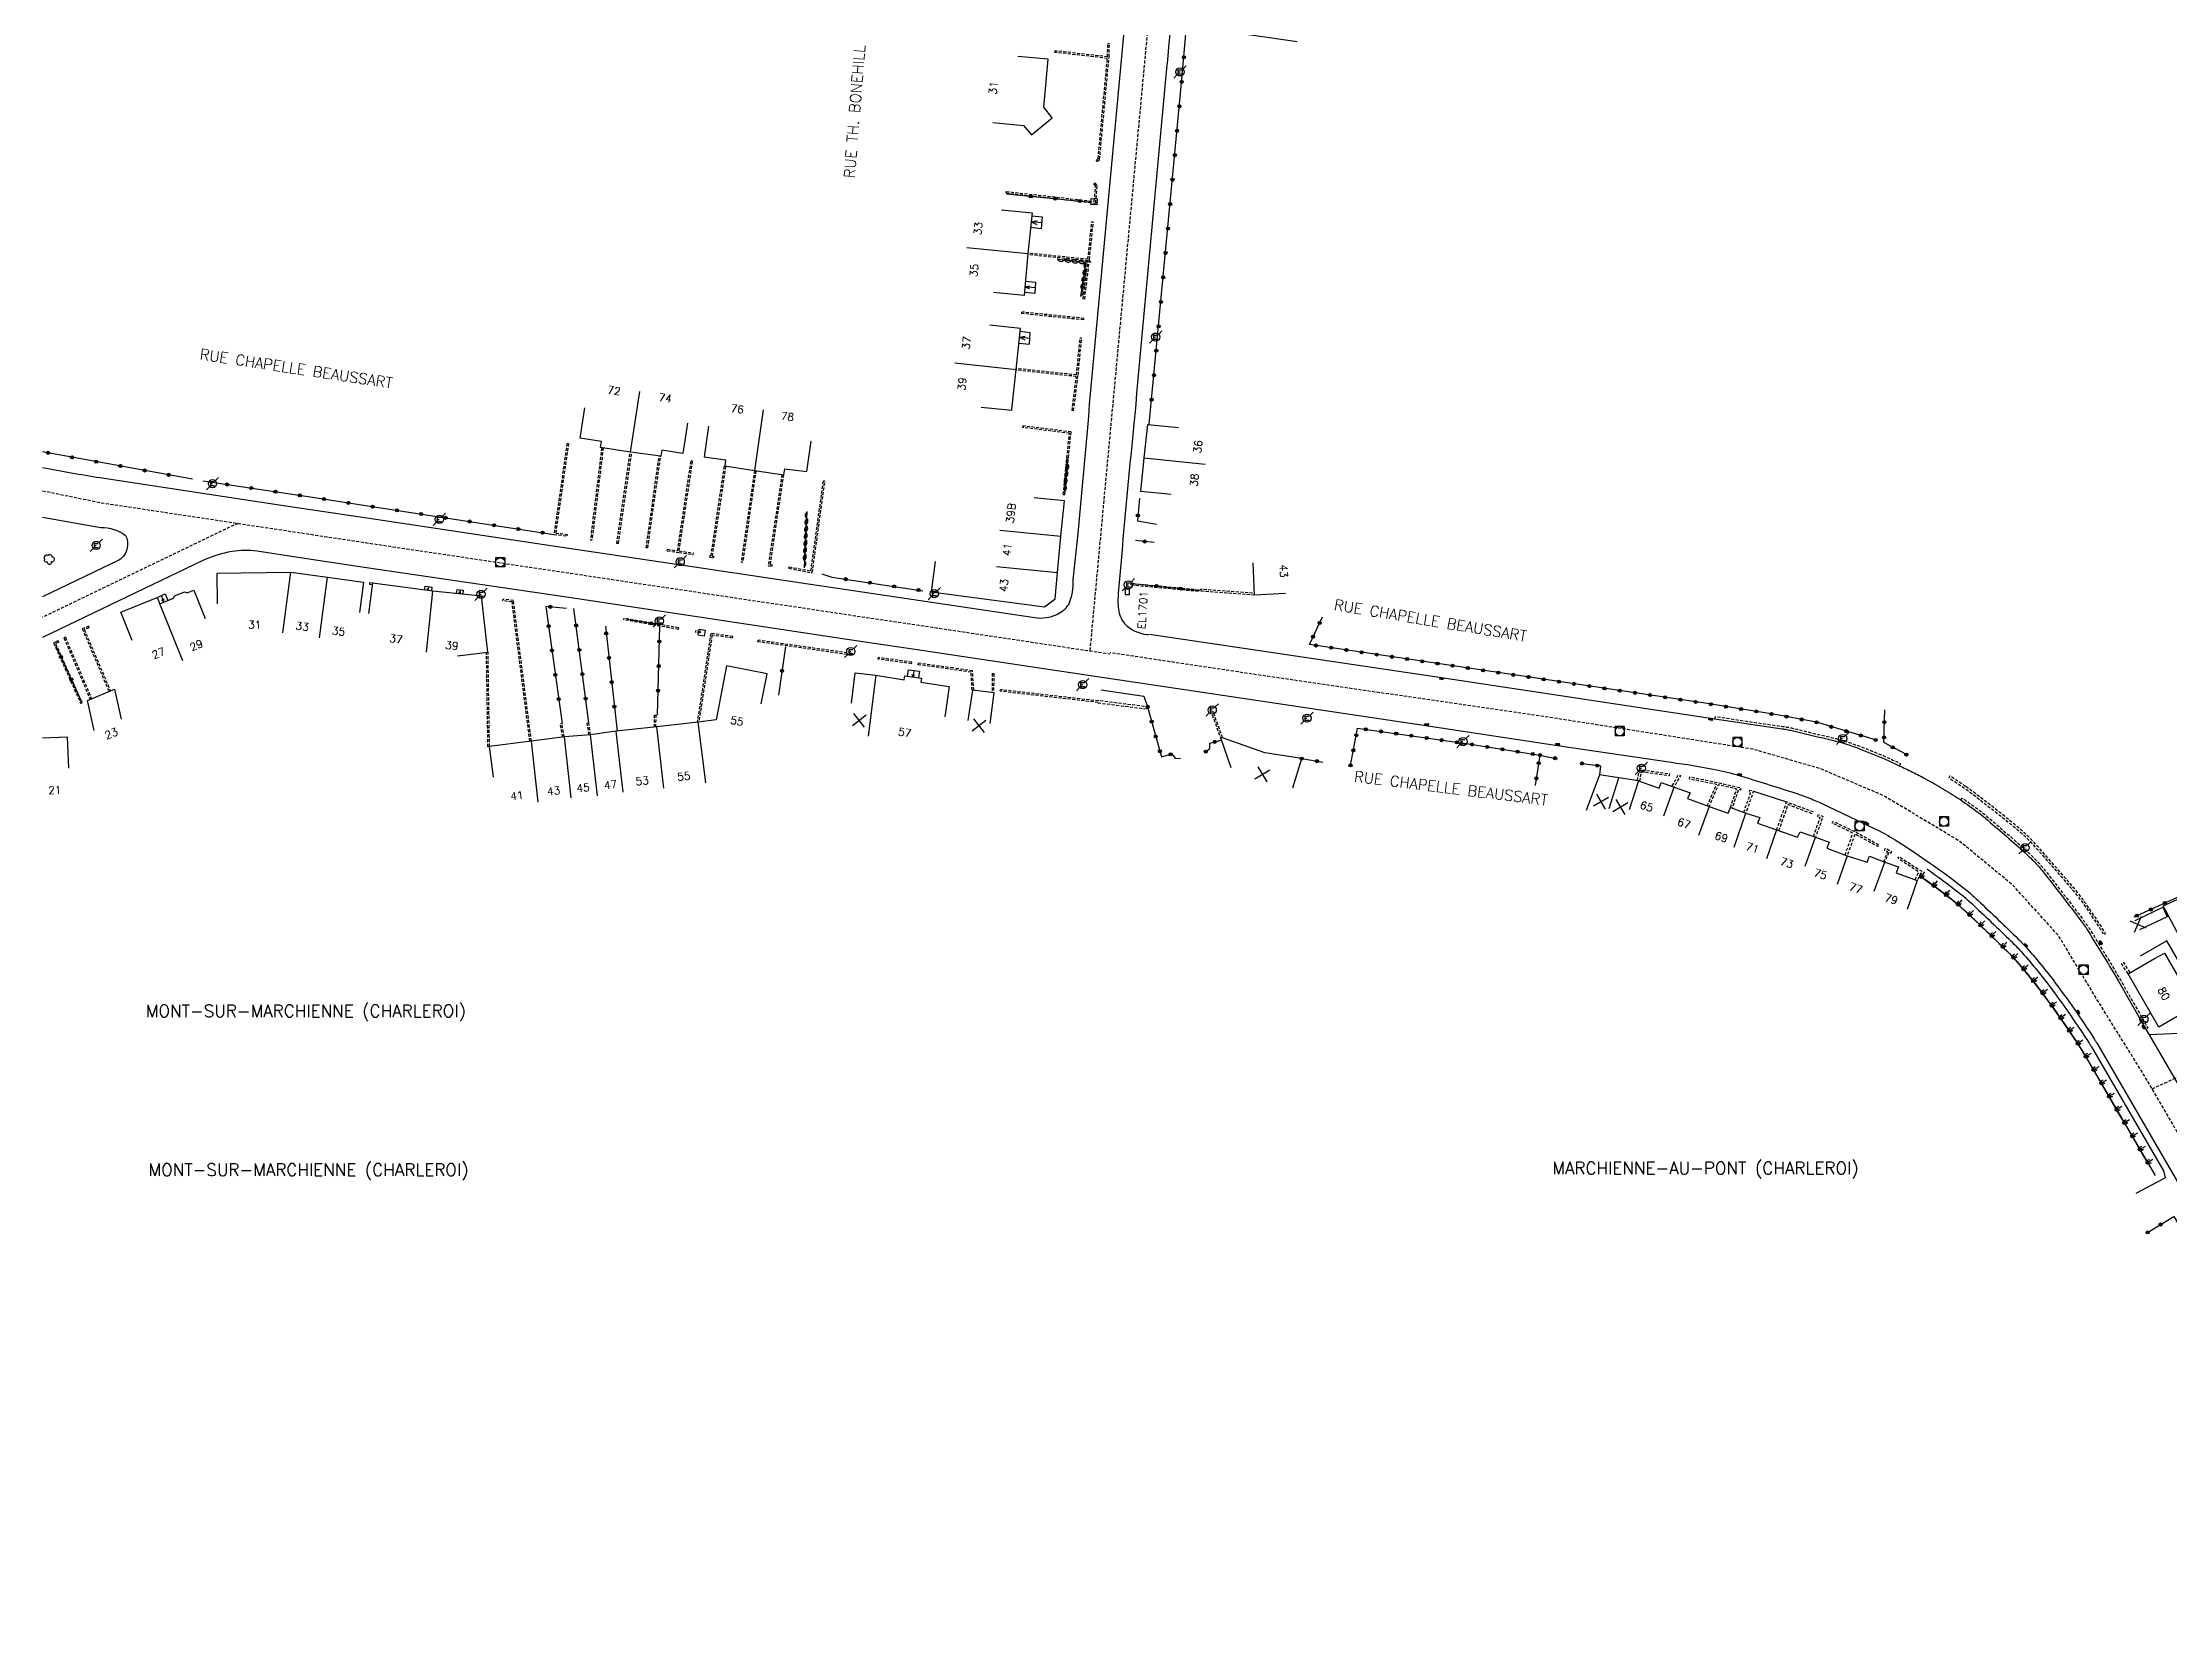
# Model space of a CAD drawing. Header units: millimetres. Extents: x 153000 to 154000, y 121000 to 121988.
# Drawn here: x 153000 to 153346.4, y 121414.2 to 121670 of the extents above; entities that cross this region are included whole.
import ezdxf
from ezdxf.enums import TextEntityAlignment as Align

# ---------------------------------------------------------------- set-up
doc = ezdxf.new("R2010")
doc.units = ezdxf.units.MM
doc.linetypes.add('DASHED', pattern=[0.75, 0.5, -0.25])
doc.layers.get('0').update_dxf_attribs({"linetype": 'CONTINUOUS'})
for name, color, linetype in [('W0001', 6, 'DASHED'), ('W0008', 7, 'CONTINUOUS'), ('W0017', 7, 'CONTINUOUS'), ('W0100', 7, 'CONTINUOUS'), ('W0112', 1, 'DASHED'), ('W0211', 2, 'CONTINUOUS'), ('W0300', 7, 'CONTINUOUS'), ('W0310', 3, 'CONTINUOUS'), ('W0322', 7, 'CONTINUOUS'), ('W0400', 7, 'CONTINUOUS'), ('W0420', 7, 'CONTINUOUS'), ('W0471', 7, 'CONTINUOUS'), ('W0980', 7, 'CONTINUOUS'), ('W0984', 7, 'CONTINUOUS'), ('W0989', 7, 'CONTINUOUS'), ('W0991', 7, 'CONTINUOUS'), ('W1102', 7, 'CONTINUOUS')]:
    doc.layers.add(name, color=color, linetype=linetype)
doc.styles.get("Standard").update_dxf_attribs({"font": 'romans.shx', "width": 0.85})

# ---------------------------------------------------------------- blocks, each defined once
blk = doc.blocks.new('T471')
for p, q in [((-0.333334, 0.333334), (-0.333334, -0.333334)), ((-0.333334, 0.333334), (0.333334, 0.333334)), ((-0.333334, 0), (0, 0)), ((0.500001, 0.500001), (1.000002, 1.000002)), ((-0.500001, -0.500001), (-1.000002, -1.000002)), ((-0.333334, -0.333334), (0.333334, -0.333334))]:
    blk.add_line(p, q)
blk.add_ellipse((0, 0), major_axis=(0.471405, 0.471405), ratio=1, start_param=5.4977871438, end_param=11.780972451)
blk = doc.blocks.new('T300')
for p, q in [((-0.8, 0.51), (-0.86, 0.34)), ((-0.86, 0.34), (-0.86, 0.17)), ((-0.86, 0.17), (-0.74, 0.06)), ((-0.69, 0.63), (-0.8, 0.51)), ((-0.8, -0.06), (-0.74, 0.06)), ((-0.74, 0.06), (-0.69, 0.11)), ((-0.57, 0.69), (-0.69, 0.63)), ((-0.46, 0.69), (-0.57, 0.69)), ((-0.29, 0.63), (-0.46, 0.69)), ((-0.29, 0.63), (-0.17, 0.74)), ((-0.23, 0.57), (-0.29, 0.63)), ((-0.17, 0.74), (-0.06, 0.8)), ((-0.06, 0.8), (0.06, 0.8)), ((0.06, 0.8), (0.23, 0.74)), ((0.23, 0.74), (0.34, 0.63)), ((0.34, 0.63), (0.4, 0.51)), ((0.46, 0.46), (0.34, 0.46)), ((0.4, 0.51), (0.4, 0.46)), ((0.57, 0.4), (0.46, 0.46)), ((0.57, 0.4), (0.69, 0.29)), ((0.69, 0.29), (0.74, 0.17)), ((0.74, 0.06), (0.69, -0.17)), ((0.74, 0.17), (0.74, 0.06)), ((-0.8, -0.17), (-0.8, -0.06)), ((-0.8, -0.23), (-0.8, -0.17)), ((-0.74, -0.34), (-0.8, -0.23)), ((-0.69, -0.4), (-0.74, -0.34)), ((-0.51, -0.46), (-0.69, -0.4)), ((-0.4, -0.46), (-0.51, -0.46)), ((-0.4, -0.46), (-0.34, -0.46)), ((-0.34, -0.46), (-0.34, -0.4)), ((-0.34, -0.51), (-0.34, -0.46)), ((-0.29, -0.63), (-0.34, -0.51)), ((-0.17, -0.74), (-0.29, -0.63)), ((-0.06, -0.8), (-0.17, -0.74)), ((0.06, -0.8), (-0.06, -0.8)), ((0.17, -0.74), (0.06, -0.8)), ((0.23, -0.69), (0.17, -0.74)), ((0.29, -0.46), (0.23, -0.46)), ((0.29, -0.63), (0.23, -0.69)), ((0.46, -0.4), (0.29, -0.46)), ((0.34, -0.51), (0.29, -0.63)), ((0.34, -0.51), (0.34, -0.46)), ((0.57, -0.34), (0.46, -0.4)), ((0.63, -0.29), (0.57, -0.34)), ((0.69, -0.17), (0.63, -0.29))]:
    blk.add_line(p, q)
blk = doc.blocks.new('T420')
for p, q in [((0.75, 0.75), (-0.75, 0.75)), ((-0.75, 0.75), (-0.75, -0.75)), ((0.75, 0.75), (0.75, -0.75)), ((0.75, -0.75), (-0.75, -0.75))]:
    blk.add_line(p, q)
blk.add_ellipse((0, 0), major_axis=(-0.53, 0.53), ratio=1, start_param=3.926991, end_param=10.210176)
blk = doc.blocks.new('t112o')
at = {"color": 0, "linetype": 'Continuous'}
for p, q in [((-0.5, 0.5), (0.5, 0.5)), ((-0.5, -0.5), (-0.5, 0.5)), ((0.5, 0.5), (0.5, -0.5)), ((0.5, -0.5), (-0.5, -0.5))]:
    blk.add_line(p, q, dxfattribs=at)
blk = doc.blocks.new('t322o')
at = {"color": 0, "linetype": 'Continuous'}
for radius in [0.25, 0.15]:
    blk.add_circle((0, 0), radius, dxfattribs=at)
blk = doc.blocks.new('t310o')
at = {"color": 0, "linetype": 'Continuous'}
for centre, start, end in [((-0.5, 0.38), 216.8699, 323.1304), ((0.5, -0.37), 36.8699, 143.1303)]:
    blk.add_arc(centre, 0.625, start, end, dxfattribs=at)
blk = doc.blocks.new('t991o')
at = {"color": 0, "linetype": 'Continuous'}
for p, q in [((-1, 1), (1, -1)), ((-1, -1), (1, 1))]:
    blk.add_line(p, q, dxfattribs=at)
blk = doc.blocks.new('T400')
for p, q in [((-0.15, 0.3), (0.15, 0.3)), ((-0.15, -0.25), (-0.15, 0.3)), ((-0.15, 0.15), (0.15, 0.15)), ((-0.15, 0), (0.15, 0)), ((0.15, 0.3), (0.15, -0.25)), ((-0.15, -0.15), (0.15, -0.15)), ((-0.15, -0.25), (-0.15, -0.3)), ((-0.15, -0.3), (0.15, -0.3)), ((0.15, -0.3), (0.15, -0.25))]:
    blk.add_line(p, q)
blk = doc.blocks.new('t211o')
at = {"color": 0, "linetype": 'Continuous'}
for p, q in [((-0.29, 0.5), (-0.29, 0)), ((0, 1), (0, 0)), ((0.29, 0.5), (0.29, 0))]:
    blk.add_line(p, q, dxfattribs=at)

msp = doc.modelspace()

# ---------------------------------------------------------------- linework, layer by layer
at = {"layer": 'W0001', "flags": 128}
for points in [[(153455.55, 121891.36), (153431.21, 121891.77), (153401.39, 121887.39), (153382.96, 121884.28), (153305.63, 121877.22), (153292.71, 121876.05), (153286.73, 121875.36), (153282.74, 121874.52), (153277.9, 121872.97), (153273.24, 121871.1), (153261.39, 121865.85), (153241.1, 121856.85), (153229.96, 121851.87), (153216.3, 121845.84), (153213.9, 121844.92), (153206.93, 121842.64), (153198.84, 121842.57), (153190.54, 121843.31), (153188.18, 121818.27), (153187.71, 121805.44), (153187.45, 121793.81), (153186.02, 121740.24), (153185.33, 121730.75), (153182.42, 121698.72), (153171.53, 121581.44), (153170.56, 121570.96), (153170.56, 121570.96)], [(153000, 121597.03), (153009.43, 121595.1), (153031.82, 121591.72), (153053.53, 121588.44), (153152.01, 121573.74), (153170.56, 121570.96), (153173.82, 121570.47)], [(153031.82, 121591.72), (153012.42, 121582.4), (153000, 121576.43)], [(153812.9, 121164.01), (153763.7, 121174.53), (153700.06, 121187.91), (153670.99, 121194.55), (153652.34, 121199.36), (153628.05, 121207.27), (153607.13, 121215.36), (153587.25, 121225.28), (153567.5, 121236.37), (153548.93, 121249.08), (153495.98, 121286.98), (153456.96, 121314.41), (153450.35, 121319.76), (153445.21, 121325.64), (153440.72, 121332.85), (153392.46, 121415.94), (153342.32, 121501.73), (153334.81, 121513.8), (153328.32, 121524.57), (153320.88, 121532.78), (153312.24, 121539.92), (153299.86, 121547.35), (153289.5, 121551.76), (153278.56, 121554.93), (153245.38, 121560.12), (153199.29, 121566.83), (153173.86, 121570.64)], [(153343.56, 121499.61), (153370.12, 121512.03), (153407.94, 121520.25), (153415.69, 121521.77), (153418.47, 121521.54), (153424.92, 121520.81), (153509.39, 121508.7), (153548.34, 121503.05), (153701.63, 121481.56), (153722.9, 121478.71), (153730.2, 121476.81), (153740.67, 121475.22), (153747.34, 121473.95), (153769.25, 121471.1), (153825.38, 121463.46), (153837.44, 121464.41), (153949.5, 121448.24), (153990.95, 121441.82), (154000, 121440.72)]]:
    msp.add_lwpolyline(points, dxfattribs=at)
at = {"layer": 'W0008', "flags": 128}
for points in [[(153187.23, 121709.8, 0.0014), (153183.06, 121665.82, 0.0016), (153177.87, 121609.37, -0.0002), (153177.79, 121608.51, 0.0046), (153175.2, 121580.35, 0.0568), (153175.22, 121577.72, 0.1349), (153176.21, 121575.38, 0.1763), (153179.86, 121573.62), (153180.11, 121573.59)], [(153000, 121600.8, 0.00741), (153009.35, 121599.17), (153038.53, 121594.71), (153054.29, 121592.4), (153082.79, 121588.1), (153108.72, 121584.25), (153124.68, 121581.85), (153126.91, 121581.54), (153161.59, 121576.37, 0.1467), (153165.18, 121576.89, 0.1448), (153167.14, 121578.52, 0.1063), (153167.87, 121582.53), (153168.64, 121590.05), (153170.38, 121609.13), (153170.51, 121611.06), (153173.88, 121647.29), (153177.61, 121687.63)], [(153000, 121592.73), (153009.52, 121591.02, -0.1752), (153013.5, 121589.75, -0.1865), (153013.79, 121587.78, -0.2366), (153012.41, 121585.7), (153000, 121579.76, 0.0337)], [(153172.86, 121566.55), (153142.42, 121571.11), (153132.14, 121572.65), (153085.71, 121579.62), (153052.76, 121584.48), (153041.97, 121586.11), (153034.96, 121587.2, 0.0785), (153030.86, 121587.12, 0.072), (153026.02, 121585.62), (153012.42, 121579.09), (153000, 121573.1)], [(153180.28, 121573.67), (153227.81, 121566.6), (153272.37, 121559.86), (153283.31, 121558.25, 0.013799), (153283.6, 121558.21, -0.016927), (153283.84, 121558.18, -0.018355), (153284.74, 121558.01, -0.002347), (153291.66, 121556.34, -0.030474), (153295.92, 121555.01, -0.019317), (153302.39, 121552.25, -0.007776), (153304.56, 121551.21, -0.007776), (153306.68, 121550.1, -0.010799), (153309.58, 121548.44, -0.010799), (153312.4, 121546.66, -0.007118), (153315.23, 121544.63, -0.016363), (153316.42, 121543.68, -0.006206), (153322.57, 121538.33, -0.018756), (153324.51, 121536.46, -0.025213), (153325.75, 121535.04, -0.004624), (153332.02, 121526.92, -0.022469), (153333.23, 121525.16, -0.005857), (153337.48, 121518.17), (153338.08, 121517.15), (153342.54, 121509.32), (153374.01, 121455.35)], [(153172.87, 121566.6), (153225.28, 121558.77), (153246.73, 121555.56), (153265.21, 121552.81, -0.0145), (153272.37, 121551.63, -0.025914), (153276.32, 121550.65, -0.003268), (153285.24, 121547.86, -0.014456), (153287.23, 121547.16, -0.016832), (153289.44, 121546.23, -0.004007), (153298.53, 121541.92, -0.027249), (153301.72, 121540.16, -0.014329), (153307.48, 121536.33, -0.012987), (153312.57, 121532.57, -0.023515), (153315.22, 121530.29, -0.004262), (153321.75, 121524.02, -0.018143), (153323.22, 121522.47, -0.021899), (153328.14, 121516.4, -0.016102), (153334.19, 121507.66, -0.004206), (153334.45, 121507.25, -0.007064), (153334.59, 121507.01), (153346.36, 121486.82), (153365.58, 121453.79)], [(153370.85, 121515.39), (153371.31, 121517.5), (153370.58, 121520.41), (153348.48, 121523.63), (153345.36, 121529.42), (153372.55, 121541.7), (153386.98, 121548.2), (153383.94, 121526.33), (153383.4, 121522.33), (153378.45, 121521.37), (153377.25, 121519.83), (153377.39, 121518.69), (153380.64, 121517.44), (153368.29, 121514.85), (153358.02, 121512.67, 0.009454), (153357.17, 121512.47, 0.009454), (153356.34, 121512.24, 0.010963), (153355.38, 121511.93, 0.010963), (153354.44, 121511.57), (153350.21, 121508.97), (153349.19, 121508.68), (153344.26, 121508.48), (153343.06, 121508.43)]]:
    msp.add_lwpolyline(points, format="xyb", dxfattribs=at)
at = {"layer": 'W0017', "flags": 128}
for points in [[(153172.38, 121564.59), (153179.35, 121563.59), (153179.97, 121561.83)], [(153278.63, 121548.08), (153284.04, 121546.36)], [(153371, 121516.57), (153370.01, 121516.32), (153359.96, 121514.25), (153359.81, 121514.82), (153352.12, 121513.09), (153345.95, 121523.72), (153341.63, 121521.21)]]:
    msp.add_lwpolyline(points, dxfattribs=at)
msp.add_lwpolyline([(153306.86, 121535.45, -0.012987), (153311.91, 121531.72, -0.023515), (153314.49, 121529.51, -0.004262), (153321.01, 121523.25, -0.018143), (153322.42, 121521.77, -0.021899), (153327.28, 121515.76, -0.016102), (153333.29, 121507.08, -0.004206), (153333.54, 121506.69, -0.007064), (153333.67, 121506.47), (153345.43, 121486.28), (153345.68, 121485.11), (153345.32, 121484.92), (153340.92, 121482.55)], format="xyb", dxfattribs=at)
at = {"layer": 'W0100'}
for p, q in [((153161.01, 121640.84), (153161.98, 121641.07)), ((153162.72, 121640.66), (153161.01, 121640.84)), ((153161.01, 121640.84), (153161.91, 121640.41)), ((153159.98, 121630.24), (153160.74, 121630.4)), ((153161.65, 121630.09), (153159.98, 121630.24)), ((153159.98, 121630.24), (153160.7, 121629.95)), ((153159.1, 121622.02), (153160.02, 121622.23)), ((153160.79, 121621.84), (153159.1, 121622.02)), ((153159.1, 121622.02), (153159.96, 121621.62)), ((153019.32, 121579.94), (153019.75, 121578.88)), ((153019.75, 121578.88), (153019.37, 121579.26)), ((153019.75, 121578.88), (153019.75, 121579.41)), ((153062.77, 121580.79), (153062.71, 121581.09)), ((153062.85, 121581.41), (153062.77, 121580.79)), ((153062.77, 121580.79), (153062.9, 121581.06)), ((153067.95, 121580.23), (153067.85, 121580.55)), ((153068.01, 121580.89), (153067.95, 121580.23)), ((153067.95, 121580.23), (153068.1, 121580.52)), ((153141.92, 121567.74), (153141.77, 121566.69)), ((153141.77, 121566.69), (153141.62, 121567.1)), ((153141.77, 121566.69), (153142.02, 121567.04))]:
    msp.add_line(p, q, dxfattribs=at)
at = {"layer": 'W0100', "flags": 128}
for points in [[(153154.79, 121656.99), (153159.77, 121656.52), (153161.04, 121654.98), (153164.43, 121657.76), (153163.07, 121659.51), (153163.8, 121667.31), (153158.83, 121667.78), (153158.83, 121667.78)], [(153156.19, 121642.77), (153161.16, 121642.29), (153160.48, 121635.65), (153159.85, 121628.82), (153154.87, 121629.3), (153154.87, 121629.3)], [(153161.11, 121641.79), (153162.8, 121641.62), (153162.64, 121639.71), (153160.92, 121639.88), (153160.92, 121639.88)], [(153160.07, 121631.17), (153161.73, 121631.02), (153161.58, 121629.16), (153159.9, 121629.32), (153159.9, 121629.32)], [(153152.87, 121610.66), (153157.84, 121610.13), (153157.86, 121610.26), (153158.55, 121616.79), (153159.26, 121623.47), (153154.28, 121624), (153154.28, 121624)], [(153159, 121621.09), (153160.73, 121620.91), (153160.85, 121622.77), (153159.2, 121622.95), (153159.2, 121622.95)], [(153105.01, 121608.04), (153104.3, 121603.09), (153100.83, 121603.63), (153100.68, 121602.64), (153095.76, 121603.33), (153090.86, 121604.07), (153091.01, 121605.06), (153087.58, 121605.61), (153088.29, 121610.55), (153088.29, 121610.55)], [(153108.46, 121607.52), (153107.74, 121602.57), (153111.23, 121602.06), (153111.09, 121601.07), (153115.94, 121600.33), (153120.75, 121599.61), (153120.89, 121600.6), (153124.47, 121600.15), (153125.18, 121605.1), (153125.18, 121605.1)], [(153183.82, 121596.39), (153178.84, 121596.92), (153179.41, 121602.4), (153180.01, 121607.84), (153184.98, 121607.31), (153184.98, 121607.31)], [(153145.36, 121585.51), (153144.7, 121580.56), (153163.17, 121578.11), (153164.91, 121579.41), (153165.31, 121583.71), (153165.86, 121589.62), (153166.46, 121595.38), (153161.48, 121595.87), (153161.48, 121595.87)], [(153202.4, 121580.28), (153197.4, 121580.04), (153197.16, 121585.28)], [(153028.5, 121578.62), (153028.44, 121583.62), (153032.36, 121583.67), (153040.45, 121583.77), (153046.43, 121582.96), (153052.28, 121582.16), (153051.6, 121577.21), (153051.6, 121577.21)], [(153067.57, 121570.15), (153072.54, 121570.72), (153071.5, 121579.86), (153063.58, 121580.68), (153053.75, 121581.96), (153053.07, 121577.01), (153053.07, 121577.01)], [(153014.6, 121572.62), (153012.73, 121577.25), (153018.68, 121579.66), (153019.1, 121578.62), (153021.32, 121579.52), (153021.49, 121579.9), (153023.18, 121580.58), (153023.58, 121580.42), (153024.64, 121580.86), (153026.51, 121576.23), (153026.51, 121576.23)], [(153018.68, 121579.66), (153019.95, 121580.22), (153020.39, 121579.14), (153020.39, 121579.14)], [(153062.21, 121580.86), (153062.29, 121581.47), (153063.4, 121581.35), (153063.32, 121580.72), (153063.32, 121580.72)], [(153067.44, 121580.28), (153067.51, 121580.94), (153068.52, 121580.83), (153068.45, 121580.18), (153068.45, 121580.18)], [(153176.33, 121580.98), (153176.33, 121580.14), (153177.01, 121580.14), (153177.01, 121580.98), (153176.33, 121580.98), (153176.33, 121580.98)], [(153117.06, 121562.32), (153118, 121567.23), (153111.38, 121568.5), (153109.71, 121559.71), (153106.8, 121559.36), (153100.04, 121558.55), (153093.44, 121557.87), (153089.26, 121557.29), (153084.98, 121556.93), (153079.61, 121556.24), (153072.73, 121555.35), (153073.38, 121550.39), (153073.38, 121550.39)], [(153140.89, 121566.81), (153141.03, 121567.86), (153142.8, 121567.62), (153142.66, 121566.57), (153142.66, 121566.57)], [(153008.42, 121557.98), (153007.31, 121562.85), (153011.7, 121564.73), (153012.82, 121559.85), (153012.82, 121559.85)], [(153131.75, 121562.43), (153132.37, 121567.39), (153135.72, 121566.97), (153140.34, 121566.24), (153140.43, 121566.87), (153143.14, 121566.51), (153143.05, 121565.83), (153147.67, 121565.17), (153146.92, 121560.23), (153146.92, 121560.23)], [(153154.33, 121559.14), (153154.96, 121564.1), (153151.44, 121564.56), (153150.7, 121559.61), (153150.7, 121559.61)], [(153004.3, 121551.87), (153004.08, 121556.87), (153000, 121556.71)], [(153203.61, 121548.63), (153205.07, 121553.41), (153199.05, 121554.32), (153192.19, 121556.79), (153191.89, 121556.69), (153193.54, 121551.97)], [(153259.91, 121549.78), (153256.72, 121550.29), (153253.57, 121550.75), (153251.4, 121544.95)], [(153259.9, 121549.78), (153263.28, 121548.59), (153263.61, 121549.52), (153265.71, 121548.77), (153268.32, 121547.83), (153267.9, 121546.88), (153271.4, 121545.59), (153274.52, 121544.5), (153274.89, 121545.43), (153277.39, 121544.54), (153279.66, 121543.83), (153279.28, 121542.89), (153282.41, 121541.78), (153285.79, 121540.61), (153286.24, 121541.47), (153288.72, 121540.6), (153290.95, 121539.8), (153290.56, 121538.82), (153293.9, 121537.59), (153297.17, 121536.52), (153297.54, 121537.49), (153300.01, 121536.51), (153302.24, 121535.78), (153301.87, 121534.8), (153305.3, 121533.55), (153303.67, 121528.82)], [(153340.78, 121527.06), (153345.3, 121529.18), (153346.02, 121527.65), (153341.5, 121525.52)]]:
    msp.add_lwpolyline(points, dxfattribs=at)
msp.add_lwpolyline([(153350.56, 121513.09), (153348.97, 121512.18), (153344.64, 121509.68), (153339.64, 121518.34), (153343.97, 121520.84), (153345.57, 121521.72)], close=True, dxfattribs=at)
at = {"layer": 'W0112'}
for p, q in [((153173.42, 121667.45), (153164.88, 121668.43)), ((153173.44, 121667.7), (153164.91, 121668.68)), ((153173.44, 121667.7), (153173.49, 121669.85)), ((153173.69, 121667.67), (153173.74, 121669.84)), ((153171.91, 121651.13), (153173.42, 121667.45)), ((153172.15, 121651), (153173.69, 121667.67)), ((153171.57, 121650.83), (153171.91, 121651.13)), ((153171.74, 121650.64), (153172.15, 121651)), ((153156.91, 121645.53), (153171.52, 121643.88)), ((153156.94, 121645.77), (153171.29, 121644.16)), ((153171.5, 121646.67), (153171.22, 121647.01)), ((153171.29, 121644.16), (153171.5, 121646.67)), ((153171.76, 121646.75), (153171.41, 121647.17)), ((153171.52, 121643.88), (153171.76, 121646.75)), ((153170.26, 121634.73), (153170.87, 121640.81)), ((153170.51, 121634.7), (153171.12, 121640.78)), ((153170.23, 121634.48), (153160.47, 121635.48)), ((153170.26, 121634.73), (153160.49, 121635.72)), ((153169.48, 121628.26), (153170.23, 121634.48)), ((153169.73, 121628.23), (153170.51, 121634.7)), ((153169.57, 121624.85), (153159.49, 121625.88)), ((153169.6, 121625.1), (153159.51, 121626.13)), ((153168.39, 121615.89), (153168.99, 121621.95)), ((153168.64, 121615.86), (153169.23, 121621.93)), ((153168.36, 121615.64), (153158.54, 121616.68)), ((153168.39, 121615.89), (153158.56, 121616.93)), ((153167.67, 121610.08), (153168.36, 121615.64)), ((153167.92, 121610.05), (153168.64, 121615.86)), ((153167.23, 121606.38), (153159.61, 121607.35)), ((153167.51, 121606.6), (153159.64, 121607.6)), ((153166.23, 121596.41), (153167.23, 121606.38)), ((153166.48, 121596.39), (153167.51, 121606.6)), ((153085.42, 121604.76), (153083.28, 121589.92)), ((153085.67, 121604.73), (153083.57, 121590.14)), ((153091.06, 121604.04), (153089.23, 121589.02)), ((153091.31, 121604), (153089.48, 121588.99)), ((153093.53, 121588.45), (153095.71, 121603.34)), ((153093.78, 121588.41), (153095.96, 121603.3)), ((153098.32, 121587.75), (153100.41, 121602.68)), ((153098.56, 121587.72), (153100.66, 121602.65)), ((153103.42, 121587.26), (153105.62, 121601.89)), ((153103.67, 121587.23), (153105.87, 121601.85)), ((153108.86, 121586.43), (153111.06, 121601.07)), ((153109.11, 121586.39), (153111.31, 121601.03)), ((153115.95, 121600.33), (153113.78, 121585.46)), ((153116.19, 121600.29), (153114.02, 121585.42)), ((153120.42, 121599.66), (153118.18, 121584.81)), ((153120.66, 121599.63), (153118.47, 121585.02)), ((153125.14, 121583.96), (153127.17, 121598.64)), ((153125.36, 121583.69), (153127.42, 121598.61)), ((153083.28, 121589.92), (153085.41, 121589.66)), ((153083.57, 121590.14), (153085.44, 121589.91)), ((153101.72, 121587.25), (153103.63, 121586.98)), ((153101.76, 121587.5), (153103.42, 121587.26)), ((153103.63, 121586.98), (153105.96, 121586.64)), ((153103.67, 121587.23), (153105.99, 121586.88)), ((153108.68, 121586.21), (153109.3, 121586.1)), ((153108.73, 121586.46), (153108.86, 121586.43)), ((153109.11, 121586.39), (153109.34, 121586.35)), ((153118.47, 121585.02), (153118.81, 121584.96)), ((153053.71, 121581.71), (153053.24, 121581.78)), ((153053.75, 121581.96), (153053.27, 121582.03)), ((153118.18, 121584.81), (153118.78, 121584.72)), ((153121.54, 121584.4), (153125.18, 121583.7)), ((153121.59, 121584.64), (153125.14, 121583.96)), ((153125.18, 121583.7), (153125.36, 121583.69)), ((153177.31, 121581.7), (153188.53, 121580.64)), ((153177.33, 121581.95), (153188.56, 121580.89)), ((153076.46, 121578.92), (153074.98, 121579.11)), ((153076.68, 121579.14), (153075.01, 121579.36)), ((153079.36, 121556.21), (153076.46, 121578.92)), ((153079.61, 121556.24), (153076.68, 121579.14)), ((153007.51, 121574.95), (153006.47, 121574.56)), ((153007.6, 121574.72), (153006.8, 121574.42)), ((153103.56, 121574.45), (153094.69, 121576)), ((153103.6, 121574.7), (153094.74, 121576.25)), ((153001.98, 121572.31), (153001.8, 121572.22)), ((153001.8, 121572.22), (153006.21, 121562.39)), ((153002.38, 121572.51), (153001.98, 121572.31)), ((153002.5, 121572.29), (153002.13, 121572.11)), ((153002.13, 121572.11), (153006.44, 121562.49)), ((153002.56, 121572.6), (153002.38, 121572.51)), ((153002.67, 121572.38), (153002.5, 121572.29)), ((153003.49, 121573.07), (153007.76, 121563.04)), ((153003.72, 121573.17), (153007.99, 121563.14)), ((153006.47, 121574.56), (153010.82, 121564.35)), ((153006.8, 121574.42), (153011.05, 121564.45)), ((153107.14, 121573.88), (153106.37, 121573.97)), ((153107.17, 121574.13), (153106.4, 121574.22)), ((153108.83, 121573.79), (153106.63, 121559.34)), ((153109.04, 121573.51), (153106.89, 121559.37)), ((153112.42, 121573.29), (153108.83, 121573.79)), ((153112.39, 121573.04), (153109.04, 121573.51)), ((153131.76, 121570.26), (153116.5, 121572.44)), ((153131.79, 121570.51), (153116.54, 121572.69)), ((153072.54, 121555.33), (153072.3, 121570.69)), ((153072.79, 121555.36), (153072.55, 121570.72)), ((153141.52, 121568.86), (153136.09, 121569.61)), ((153141.56, 121569.11), (153136.13, 121569.86)), ((153148.26, 121567.91), (153142.61, 121568.7)), ((153148.29, 121568.16), (153142.64, 121568.94)), ((153151.22, 121567.47), (153148.26, 121567.91)), ((153151.46, 121567.69), (153148.29, 121568.16)), ((153151.4, 121564.56), (153151.22, 121567.47)), ((153151.65, 121564.53), (153151.46, 121567.69)), ((153154.67, 121567.25), (153154.64, 121564.14)), ((153154.92, 121567.24), (153154.88, 121564.11)), ((153171.9, 121562.55), (153155.96, 121564.37)), ((153171.97, 121562.79), (153155.99, 121564.62)), ((153084.71, 121556.9), (153084.34, 121559.09)), ((153084.96, 121556.93), (153084.58, 121559.13)), ((153089.01, 121557.27), (153088.71, 121559.18)), ((153089.26, 121557.29), (153088.96, 121559.21)), ((153099.64, 121558.51), (153099.68, 121560.48)), ((153099.89, 121558.53), (153099.93, 121560.47)), ((153072.79, 121555.36), (153072.54, 121555.33)), ((153089.26, 121557.27), (153089.26, 121557.27))]:
    msp.add_line(p, q, dxfattribs=at)
for points in [[(153164.88, 121668.43), (153164.91, 121668.68)], [(153173.74, 121669.84), (153173.49, 121669.85)], [(153171.74, 121650.64), (153171.57, 121650.83)], [(153156.91, 121645.53), (153156.94, 121645.77)], [(153171.22, 121647.01), (153171.41, 121647.17)], [(153171.12, 121640.78), (153170.87, 121640.81)], [(153169.73, 121628.23), (153169.48, 121628.26)], [(153159.49, 121625.88), (153159.51, 121626.13)], [(153169.57, 121624.85), (153169.6, 121625.1)], [(153168.99, 121621.95), (153169.23, 121621.93)], [(153167.92, 121610.05), (153167.67, 121610.08)], [(153159.64, 121607.6), (153159.61, 121607.35)], [(153085.42, 121604.76), (153085.67, 121604.73)], [(153105.87, 121601.85), (153105.62, 121601.89)], [(153111.06, 121601.07), (153111.09, 121601.07)], [(153127.42, 121598.61), (153127.17, 121598.64)], [(153166.23, 121596.41), (153166.48, 121596.39)], [(153085.44, 121589.91), (153085.41, 121589.66)], [(153089.23, 121589.02), (153089.48, 121588.99)], [(153093.78, 121588.41), (153093.53, 121588.45)], [(153098.56, 121587.72), (153098.32, 121587.75)], [(153101.72, 121587.25), (153101.76, 121587.5)], [(153105.96, 121586.64), (153105.99, 121586.88)], [(153108.68, 121586.21), (153108.73, 121586.46)], [(153109.3, 121586.1), (153109.34, 121586.35)], [(153113.78, 121585.46), (153114.02, 121585.42)], [(153053.27, 121582.03), (153053.24, 121581.78)], [(153118.81, 121584.96), (153118.78, 121584.72)], [(153121.54, 121584.4), (153121.59, 121584.64)], [(153177.31, 121581.7), (153177.33, 121581.95)], [(153074.98, 121579.11), (153075.01, 121579.36)], [(153007.6, 121574.72), (153007.51, 121574.95)], [(153094.69, 121576), (153094.74, 121576.25)], [(153103.56, 121574.45), (153103.6, 121574.7)], [(153002.67, 121572.38), (153002.56, 121572.6)], [(153003.72, 121573.17), (153003.49, 121573.07)], [(153106.37, 121573.97), (153106.4, 121574.22)], [(153107.14, 121573.88), (153107.17, 121574.13)], [(153112.39, 121573.04), (153112.42, 121573.29)], [(153116.5, 121572.44), (153116.54, 121572.69)], [(153072.55, 121570.72), (153072.54, 121570.72)], [(153131.76, 121570.26), (153131.79, 121570.51)], [(153136.09, 121569.61), (153136.13, 121569.86)], [(153141.52, 121568.86), (153141.56, 121569.11)], [(153142.61, 121568.7), (153142.64, 121568.94)], [(153151.44, 121564.56), (153151.4, 121564.56)], [(153154.67, 121567.25), (153154.92, 121567.24)], [(153155.96, 121564.37), (153155.99, 121564.62)], [(153006.44, 121562.49), (153006.21, 121562.39)], [(153084.58, 121559.13), (153084.34, 121559.09)], [(153088.71, 121559.18), (153088.96, 121559.21)], [(153099.68, 121560.48), (153099.93, 121560.47)]]:
    msp.add_lwpolyline(points, dxfattribs=at)
at = {"layer": 'W0112', "flags": 128}
for points in [[(153197.4, 121580.04), (153188.55, 121580.66), (153188.57, 121581.01), (153197.38, 121580.4)], [(153171.87, 121562.49), (153179.93, 121561.48), (153179.97, 121561.83), (153171.95, 121562.84)], [(153192.19, 121556.79), (153190.76, 121560.68), (153190.47, 121560.57), (153191.89, 121556.69)], [(153259.73, 121549.81), (153260.08, 121551.62), (153264.96, 121550.95), (153264.91, 121550.6), (153260.36, 121551.22), (153260.08, 121549.75)], [(153265.4, 121548.95), (153266.2, 121550.39), (153266.34, 121550.72), (153266.75, 121550.65), (153265.71, 121548.77)], [(153271.1, 121545.7), (153272.63, 121549.19), (153268.2, 121550.08), (153268.27, 121550.43), (153273.05, 121549.47), (153275.89, 121548.8), (153276.59, 121548.62), (153276.5, 121548.27), (153276.18, 121548.36), (153275.17, 121545.33)], [(153274.89, 121545.43), (153275.9, 121548.43), (153275.8, 121548.46), (153272.91, 121549.13), (153271.4, 121545.59)], [(153277.06, 121544.66), (153278.18, 121547.85), (153277.94, 121547.94), (153278.05, 121548.27), (153278.63, 121548.08), (153277.39, 121544.54)], [(153282.41, 121541.78), (153284.04, 121546.36), (153288.29, 121544.76), (153288.16, 121544.43), (153284.25, 121545.9), (153282.74, 121541.66)], [(153288.39, 121540.72), (153289.52, 121543.78), (153289.08, 121543.97), (153289.22, 121544.3), (153289.96, 121543.97), (153288.72, 121540.6)], [(153293.56, 121537.71), (153294.83, 121541.27), (153291.45, 121542.91), (153291.6, 121543.23), (153295.28, 121541.45), (153299.08, 121539.37), (153298.91, 121539.06), (153295.16, 121541.12), (153293.9, 121537.59)], [(153299.82, 121536.58), (153300.49, 121538.22), (153299.96, 121538.51), (153300.13, 121538.82), (153301.1, 121538.29), (153300.93, 121537.98), (153300.67, 121538.12), (153300.01, 121536.51)], [(153304.98, 121533.71), (153305.58, 121534.93), (153302.15, 121537.16), (153302.34, 121537.45), (153306.04, 121535.05), (153305.3, 121533.55)], [(153339.64, 121518.34), (153338.6, 121520.02), (153338.9, 121520.21), (153339.95, 121518.51)]]:
    msp.add_lwpolyline(points, dxfattribs=at)
for points in [[(153272.37, 121559.86), (153272.43, 121560.25), (153283.37, 121558.64, 0.013799), (153283.64, 121558.61, -0.016927), (153283.9, 121558.57, -0.018355), (153284.83, 121558.39, -0.002347), (153291.75, 121556.72, -0.030474), (153296.06, 121555.38, -0.019317), (153302.56, 121552.61), (153302.39, 121552.25)], [(153312.4, 121546.66), (153312.63, 121546.98, -0.007118), (153315.46, 121544.94, -0.016363), (153316.67, 121543.98, -0.006206), (153322.83, 121538.62, -0.018756), (153324.79, 121536.73, -0.025213), (153326.05, 121535.28, -0.004624), (153332.33, 121527.15, -0.022469), (153333.56, 121525.37, -0.005857), (153337.81, 121518.37), (153338.41, 121517.35), (153342.88, 121509.51), (153342.54, 121509.31)]]:
    msp.add_lwpolyline(points, format="xyb", dxfattribs=at)
msp.add_lwpolyline([(153313.19, 121548.88, 0.005525), (153310.64, 121550.57), (153310.45, 121550.27, -0.005525), (153312.99, 121548.59, -0.014092), (153313.96, 121547.89, -0.006193), (153320.49, 121542.78, -0.016903), (153322.79, 121540.8, -0.024464), (153324.14, 121539.43, -0.004967), (153330.38, 121532.3, -0.024225), (153332.34, 121529.78, -0.012988), (153335.63, 121524.82), (153335.94, 121524.77), (153335.94, 121525.01, 0.012988), (153332.63, 121529.98, 0.024225), (153330.65, 121532.53, 0.004967), (153324.41, 121539.67, 0.024464), (153323.03, 121541.06, 0.016903), (153320.71, 121543.06, 0.006193), (153314.18, 121548.17, 0.014092)], format="xyb", close=True, dxfattribs=at)
at = {"layer": 'W0211', "flags": 128}
msp.add_lwpolyline([(153305.94, 121534.14, -0.012987), (153310.92, 121530.46, -0.023515), (153313.39, 121528.34, -0.004262), (153319.89, 121522.1, -0.018143), (153321.22, 121520.7, -0.021899), (153325.99, 121514.81, -0.016102), (153331.94, 121506.21, -0.004206), (153332.17, 121505.84, -0.007064), (153332.28, 121505.66), (153344.05, 121485.48)], format="xyb", dxfattribs=at)
at = {"layer": 'W0310', "flags": 128}
for points in [[(153169.12, 121628.64), (153169.94, 121634.22), (153165.26, 121634.68), (153165.26, 121634.68)], [(153166.44, 121596.82), (153166.98, 121601.95), (153166.98, 121601.95)], [(153124.49, 121593.67), (153124.04, 121584.47), (153124.04, 121584.47)]]:
    msp.add_lwpolyline(points, dxfattribs=at)
at = {"layer": 'W0322', "flags": 128}
for points in [[(153180.25, 121607.88), (153185.62, 121664.62), (153186.2, 121671.42), (153190.38, 121672.21), (153204.35, 121670.18), (153204.35, 121670.18)], [(153156.97, 121645.37), (153170.76, 121644.03), (153170.76, 121644.03)], [(153024.44, 121598.91), (153000, 121603.35)], [(153026.08, 121598.64), (153043.99, 121595.96), (153052.98, 121594.56), (153083.28, 121589.92), (153083.28, 121589.92)], [(153178.65, 121595.82), (153178.3, 121592.15), (153181.41, 121591.56), (153181.41, 121591.56)], [(153181.03, 121588.59), (153178.01, 121588.93), (153178.01, 121588.93)], [(153126.91, 121583.52), (153128.57, 121582.96), (153143.36, 121580.75), (153143.36, 121580.75)], [(153177.42, 121581.94), (153188.54, 121580.76)], [(153085.35, 121577.83), (153081.97, 121578.2), (153084.62, 121559.12), (153084.62, 121559.12)], [(153088.96, 121559.21), (153086.54, 121577.85), (153086.54, 121577.85)], [(153091.66, 121574.96), (153093.57, 121557.89), (153093.57, 121557.89)], [(153100.27, 121575.26), (153095.17, 121576.04), (153095.17, 121576.04)], [(153100.14, 121560.49), (153100.53, 121575), (153100.53, 121575)], [(153298.52, 121556.45), (153288.89, 121559.31), (153282.52, 121560.53), (153271.08, 121562.36), (153206.31, 121571.98), (153208.46, 121576.49)], [(153002.19, 121571.79), (153006.34, 121562.67), (153006.34, 121562.67)], [(153120.99, 121571.66), (153119.86, 121563.74), (153119.86, 121563.74)], [(153179.97, 121561.83), (153182.21, 121553.69), (153183.92, 121554.16), (153184.46, 121553.48), (153185.34, 121553.44)], [(153303.54, 121554.05), (153299.86, 121556.02), (153299.87, 121556.34), (153300.04, 121561.34)], [(153213.01, 121552.3), (153214.17, 121558.36), (153231.86, 121555.85), (153243.87, 121553.97), (153243.09, 121549.03)], [(153189.44, 121554.54), (153190.1, 121555.07), (153190.13, 121555.91), (153191.93, 121556.43)], [(153243.87, 121553.97), (153246.74, 121553.39)], [(153205.07, 121553.41), (153208.5, 121552.82)], [(153250.73, 121552.61), (153253.71, 121552.2), (153253.57, 121550.75)], [(153386.6, 121548.47), (153365.93, 121539.06), (153345.16, 121529.66), (153340.61, 121527.59)], [(153342.82, 121487.58), (153341.56, 121489.74), (153340.3, 121491.9), (153339.04, 121494.06), (153337.78, 121496.22), (153336.53, 121498.38), (153335.27, 121500.54), (153334.01, 121502.7), (153332.75, 121504.86), (153331.44, 121506.99), (153330.05, 121509.07), (153328.64, 121511.13), (153327.19, 121513.17), (153325.71, 121515.19), (153324.19, 121517.17), (153322.6, 121519.1), (153320.96, 121520.99), (153319.21, 121522.77), (153317.41, 121524.51), (153315.61, 121526.24), (153314.66, 121527.14), (153313.79, 121527.96), (153311.94, 121529.63), (153309.98, 121531.19), (153307.86, 121532.77), (153305.94, 121534.14)], [(153342.82, 121476.23), (153347.1, 121478.81), (153354.32, 121466.84), (153378.35, 121425.94), (153374.04, 121423.4)]]:
    msp.add_lwpolyline(points, dxfattribs=at)
at = {"layer": 'W1102', "flags": 128}
for points in [[(153150.53, 121636.62), (153160.48, 121635.65), (153160.48, 121635.65)], [(153148.6, 121617.85), (153158.55, 121616.79), (153158.55, 121616.79)], [(153095.76, 121603.33), (153097.25, 121613.22), (153097.25, 121613.22)], [(153117.37, 121610.23), (153115.94, 121600.33), (153115.94, 121600.33)], [(153179.41, 121602.4), (153189.36, 121601.34), (153189.36, 121601.34)], [(153155.9, 121590.59), (153165.86, 121589.62), (153165.86, 121589.62)], [(153039.11, 121573.86), (153040.45, 121583.77), (153040.45, 121583.77)], [(153045.08, 121573.05), (153046.43, 121582.96), (153046.43, 121582.96)], [(153155.36, 121584.68), (153165.31, 121583.71), (153165.31, 121583.71)], [(153022.86, 121569.35), (153019.1, 121578.62), (153019.1, 121578.62)], [(153062.54, 121570.74), (153063.58, 121580.68), (153063.58, 121580.68)], [(153135.72, 121566.97), (153134.47, 121557.05), (153134.47, 121557.05)], [(153094.56, 121547.93), (153093.44, 121557.87), (153093.44, 121557.87)], [(153101.16, 121548.61), (153100.04, 121558.55), (153100.04, 121558.55)], [(153108, 121549.44), (153106.8, 121559.36), (153106.8, 121559.36)], [(153080.73, 121546.31), (153079.61, 121556.24), (153079.61, 121556.24)], [(153086.1, 121546.99), (153084.98, 121556.93), (153084.98, 121556.93)], [(153090.38, 121547.35), (153089.26, 121557.29), (153089.26, 121557.29)], [(153255.12, 121545.28), (153256.72, 121550.29)], [(153259.91, 121549.78), (153258.39, 121545.04)], [(153264.03, 121544.07), (153265.71, 121548.77)], [(153271.4, 121545.59), (153269.66, 121540.9)], [(153275.47, 121538.99), (153277.39, 121544.54)], [(153282.41, 121541.78), (153280.75, 121537.06)], [(153287.05, 121535.89), (153288.72, 121540.6)], [(153293.9, 121537.59), (153292.26, 121532.87)], [(153298.31, 121531.81), (153300.01, 121536.51)]]:
    msp.add_lwpolyline(points, dxfattribs=at)

# ---------------------------------------------------------------- block references
at = {"layer": 'W0112'}
for p, rotation in [((153171.24, 121644.11), 85.11480000000002), ((153107.34, 121573.9), 170.6398)]:
    msp.add_blockref('t112o', p, dxfattribs=dict(at, rotation=rotation))
at = {"layer": 'W0211'}
for p, rotation in [((153305.94, 121534.14), 325.0239384694179), ((153307.98, 121532.68), 323.8223574593438), ((153309.98, 121531.19), 322.6207764492697), ((153311.94, 121529.63), 319.8777624911451), ((153313.79, 121527.96), 316.5988431334786), ((153315.61, 121526.24), 316.3278168697938), ((153317.41, 121524.51), 316.0567906061092), ((153319.21, 121522.77), 315.7857643424244), ((153320.96, 121520.99), 312.3513317887866), ((153322.6, 121519.1), 310.1256299516733), ((153324.19, 121517.17), 308.4718212651483), ((153325.71, 121515.19), 306.8180125786236), ((153327.19, 121513.17), 305.7908830587248), ((153328.64, 121511.13), 304.9088137490285), ((153330.05, 121509.07), 304.0267444393325), ((153331.44, 121506.99), 303.1446751296365), ((153332.75, 121504.86), 300.2343207420402), ((153334.01, 121502.7), 300.2343207420402), ((153335.27, 121500.54), 300.2343207420402), ((153336.53, 121498.38), 300.2343207420402), ((153337.78, 121496.22), 300.2343207420402), ((153339.04, 121494.06), 300.2343207420402), ((153340.3, 121491.9), 300.2343207420402), ((153341.56, 121489.74), 300.2343207420402), ((153342.82, 121487.58), 300.2343207420402)]:
    msp.add_blockref('t211o', p, dxfattribs=dict(at, rotation=rotation))
at = {"layer": 'W0300'}
msp.add_blockref('T300', (153001.14, 121585.83), dxfattribs=at)
at = {"layer": 'W0310'}
for p, rotation in [((153166.35, 121634.57), 174.4076204891114), ((153167.5, 121634.46), 174.4076204891114), ((153168.65, 121634.34), 174.4076204891114), ((153169.8, 121634.23), 174.4076204891114), ((153169.79, 121633.21), 81.5701619400529), ((153169.28, 121629.79), 81.5701619400529), ((153169.45, 121630.93), 81.5701619400529), ((153169.62, 121632.07), 81.5701619400529), ((153166.93, 121601.41), 83.92796662911799), ((153166.56, 121597.97), 83.92796662911799), ((153166.68, 121599.12), 83.92796662911799), ((153166.8, 121600.26), 83.92796662911799), ((153124.38, 121591.39), 267.2551548276098), ((153124.43, 121592.55), 267.2551548276098), ((153124.21, 121587.93), 267.2551548276098), ((153124.27, 121589.09), 267.2551548276098), ((153124.32, 121590.24), 267.2551548276098), ((153124.1, 121585.63), 267.2551548276098), ((153124.16, 121586.78), 267.2551548276098)]:
    msp.add_blockref('t310o', p, dxfattribs=dict(at, rotation=rotation))
at = {"layer": 'W0322'}
for p, rotation in [((153185.88, 121667.62), 85.09839842101441), ((153185.53, 121663.63), 84.59625056878382), ((153185.15, 121659.65), 84.59625056878382), ((153184.77, 121655.67), 84.59625056878382), ((153184.4, 121651.69), 84.59625056878382), ((153184.02, 121647.7), 84.59625056878382), ((153160.95, 121644.98), 354.4171992464727), ((153164.93, 121644.59), 354.4171992464727), ((153168.91, 121644.21), 354.4171992464727), ((153183.64, 121643.72), 84.59625056878382), ((153183.27, 121639.74), 84.59625056878382), ((153182.89, 121635.76), 84.59625056878382), ((153182.51, 121631.78), 84.59625056878382), ((153182.14, 121627.79), 84.59625056878382), ((153181.76, 121623.81), 84.59625056878382), ((153181.38, 121619.83), 84.59625056878382), ((153181.01, 121615.85), 84.59625056878382), ((153180.63, 121611.86), 84.59625056878382), ((153000.87, 121603.2), 169.6962571011853), ((153004.81, 121602.48), 169.6962571011853), ((153008.74, 121601.76), 169.6962571011853), ((153012.68, 121601.05), 169.6962571011853), ((153016.62, 121600.33), 169.6962571011853), ((153020.55, 121599.62), 169.6962571011853), ((153030.03, 121598.05), 351.5016101234851), ((153033.99, 121597.46), 351.5016101234851), ((153037.94, 121596.87), 351.5016101234851), ((153041.9, 121596.28), 351.5016101234851), ((153045.85, 121595.67), 351.1087080074178), ((153049.81, 121595.05), 351.1087080074178), ((153053.76, 121594.44), 351.2954194960204), ((153057.71, 121593.83), 351.2954194960204), ((153061.67, 121593.23), 351.2954194960204), ((153065.62, 121592.62), 351.2954194960204), ((153069.57, 121592.02), 351.2954194960204), ((153178.38, 121592.99), 264.6054843381217), ((153073.53, 121591.41), 351.2954194960204), ((153077.48, 121590.81), 351.2954194960204), ((153081.44, 121590.2), 351.2954194960204), ((153179.51, 121588.76), 264.6054843381217), ((153130.79, 121582.63), 351.5042194494806), ((153134.75, 121582.04), 351.5042194494806), ((153138.7, 121581.44), 351.5042194494806), ((153181.4, 121581.52), 353.9438911885957), ((153082.71, 121578.12), 173.6873682659036), ((153142.66, 121580.85), 351.5042194494806), ((153185.37, 121581.1), 353.9438911885957), ((153082.42, 121574.97), 277.9059922681033), ((153086.9, 121575.08), 97.3874657678118), ((153099.12, 121575.43), 171.2661493456979), ((153207.99, 121575.5), 64.44908999999993), ((153082.97, 121571.01), 277.9059922681033), ((153087.42, 121571.11), 97.3874657678118), ((153091.79, 121573.8), 276.3571012731826), ((153100.46, 121572.48), 88.47201712936439), ((153206.91, 121573.25), 64.44908999999993), ((153207.4, 121571.82), 171.5495481901166), ((153209.87, 121571.45), 171.5495481901166), ((153212.34, 121571.09), 171.5495481901166), ((153003.02, 121569.95), 294.4784737004691), ((153092.24, 121569.82), 276.3571012731826), ((153100.36, 121568.48), 88.47201712936439), ((153120.42, 121567.7), 261.869593785548), ((153214.81, 121570.72), 171.5495481901166), ((153217.29, 121570.35), 171.5495481901166), ((153219.76, 121569.98), 171.5495481901166), ((153222.23, 121569.62), 171.5495481901166), ((153224.71, 121569.25), 171.5495481901166), ((153227.18, 121568.88), 171.5495481901166), ((153229.65, 121568.52), 171.5495481901166), ((153232.12, 121568.15), 171.5495481901166), ((153234.6, 121567.78), 171.5495481901166), ((153237.07, 121567.41), 171.5495481901166), ((153004.68, 121566.31), 294.4784737004691), ((153083.52, 121567.05), 277.9059922681033), ((153087.93, 121567.15), 97.3874657678118), ((153092.68, 121565.85), 276.3571012731826), ((153100.25, 121564.48), 88.47201712936439), ((153239.54, 121567.05), 171.5495481901166), ((153242.02, 121566.68), 171.5495481901166), ((153244.49, 121566.31), 171.5495481901166), ((153246.96, 121565.94), 171.5495481901166), ((153249.43, 121565.58), 171.5495481901166), ((153251.91, 121565.21), 171.5495481901166), ((153254.38, 121564.84), 171.5495481901166), ((153256.85, 121564.47), 171.5495481901166), ((153259.33, 121564.11), 171.5495481901166), ((153084.07, 121563.09), 277.9059922681033), ((153088.45, 121563.18), 97.3874657678118), ((153093.12, 121561.87), 276.3571012731826), ((153179.97, 121561.83), 285.3630972004376), ((153261.8, 121563.74), 171.5495481901166), ((153264.27, 121563.37), 171.5495481901166), ((153266.74, 121563), 171.5495481901166), ((153269.22, 121562.64), 171.5495481901166), ((153271.69, 121562.26), 170.8891041532962), ((153274.16, 121561.87), 170.8891041532962), ((153276.63, 121561.47), 170.8891041532962), ((153279.09, 121561.08), 170.8891041532962), ((153281.56, 121560.68), 170.8891041532962), ((153180.64, 121559.42), 285.3630972004376), ((153181.3, 121557.01), 285.3630972004376), ((153213.95, 121557.21), 79.11371112440933), ((153215.5, 121558.17), 351.9114905181123), ((153217.97, 121557.82), 351.9114905181123), ((153220.45, 121557.47), 351.9114905181123), ((153222.92, 121557.12), 351.9114905181123), ((153284.02, 121560.24), 169.1776647933323), ((153286.48, 121559.77), 169.1776647933323), ((153288.93, 121559.3), 163.4504157040408), ((153291.33, 121558.58), 163.4504157040408), ((153293.73, 121557.87), 163.4504157040408), ((153296.12, 121557.16), 163.4504157040408), ((153299.97, 121559.34), 88.09489015276692), ((153181.96, 121554.6), 285.3630972004376), ((153183.71, 121554.1), 15.26863247354164), ((153189.44, 121554.54), 38.61457400729383), ((153190.91, 121556.13), 16.39632257464473), ((153213.48, 121554.76), 79.11371112440933), ((153225.4, 121556.76), 351.9114905181123), ((153227.87, 121556.41), 351.9114905181123), ((153230.35, 121556.06), 351.9114905181123), ((153232.82, 121555.7), 351.116496022958), ((153235.29, 121555.31), 351.116496022958), ((153237.76, 121554.92), 351.116496022958), ((153240.23, 121554.54), 351.116496022958), ((153242.7, 121554.15), 351.116496022958), ((153243.87, 121553.97), 348.5811480985171), ((153298.52, 121556.45), 163.4504157040408), ((153299.89, 121556.84), 88.09489015276692), ((153301.34, 121555.23), 151.7824540629439), ((153303.54, 121554.05), 151.7824540629439), ((153205.07, 121553.41), 350.1877327572238), ((153207.54, 121552.98), 350.1877327572238), ((153213.01, 121552.3), 79.11371112440933), ((153243.28, 121550.2), 261.116496022958), ((153243.66, 121552.67), 261.116496022958), ((153246.32, 121553.47), 348.5811480985171), ((153250.73, 121552.61), 352.2185740679882), ((153253.21, 121552.27), 352.2185740679882), ((153305.94, 121534.14), 325.0239384694179), ((153307.98, 121532.68), 323.8223574593438), ((153309.98, 121531.19), 322.6207764492697), ((153311.94, 121529.63), 319.8777624911451), ((153345.63, 121529.87), 204.3531909994651), ((153313.79, 121527.96), 316.5988431334786), ((153315.61, 121526.24), 316.3278168697938), ((153341.07, 121527.8), 204.3531909994651), ((153343.35, 121528.83), 204.3531909994651), ((153317.41, 121524.51), 316.0567906061092), ((153319.21, 121522.77), 315.7857643424244), ((153320.96, 121520.99), 312.3513317887866), ((153322.6, 121519.1), 310.1256299516733), ((153324.19, 121517.17), 308.4718212651483), ((153325.71, 121515.19), 306.8180125786236), ((153327.19, 121513.17), 305.7908830587248), ((153328.64, 121511.13), 304.9088137490285), ((153330.05, 121509.07), 304.0267444393325), ((153331.44, 121506.99), 303.1446751296365), ((153332.75, 121504.86), 300.2343207420402), ((153334.01, 121502.7), 300.2343207420402), ((153335.27, 121500.54), 300.2343207420402), ((153336.53, 121498.38), 300.2343207420402), ((153337.78, 121496.22), 300.2343207420402), ((153339.04, 121494.06), 300.2343207420402), ((153340.3, 121491.9), 300.2343207420402), ((153341.56, 121489.74), 300.2343207420402), ((153342.82, 121487.58), 300.2343207420402), ((153344.96, 121477.52), 31.07169292082508), ((153342.82, 121476.23), 31.07169292082508)]:
    msp.add_blockref('t322o', p, dxfattribs=dict(at, rotation=rotation))
at = {"layer": 'W0400'}
for p, rotation in [((153227.86, 121566.45), 79.08310756691603), ((153225.44, 121558.95), 82.39083052184084), ((153271.67, 121559.82), 76.67794695711761), ((153246.78, 121555.72), 93.38828715260232), ((153276.4, 121550.76), 80.39868523978444), ((153297.1, 121542.81), 60.87474506178993), ((153322.97, 121522.98), 43.38741034010988), ((153335.19, 121523.38), 214.7262432289295), ((153331.49, 121512.12), 35.42407624044597), ((153342.18, 121509.67), 212.5868467794537)]:
    msp.add_blockref('T400', p, dxfattribs=dict(at, rotation=rotation))
at = {"layer": 'W0420'}
for p in [(153074.54, 121585.37), (153256.85, 121557.87), (153276.01, 121556.11), (153309.67, 121543.15), (153295.92, 121542.4), (153332.39, 121519.01)]:
    msp.add_blockref('T420', p, dxfattribs=at)
at = {"layer": 'W0471'}
for p in [(153185.25, 121665.25), (153181.28, 121622.05), (153027.68, 121598.19), (153064.61, 121592.37), (153008.74, 121588.12), (153103.85, 121585.46), (153176.84, 121581.71), (153071.42, 121580.17), (153145.23, 121580.28), (153100.45, 121575.83), (153131.63, 121570.85), (153169.4, 121565.46), (153190.49, 121561.33), (153205.92, 121559.99), (153293.16, 121556.68), (153231.32, 121556.18), (153260.39, 121551.82), (153322.88, 121538.89), (153342.22, 121510.93)]:
    msp.add_blockref('T471', p, dxfattribs=at)
at = {"layer": 'W0991'}
for p, rotation in [((153133, 121559.65), 83.06298326623174), ((153152.53, 121558.78), 83.06298326623174), ((153198.67, 121550.85), 345.9971497391409), ((153253.79, 121546.41), 345.2385530247955), ((153256.96, 121545.53), 345.5553811655393), ((153341.26, 121526.41), 22.20768132294782)]:
    msp.add_blockref('t991o', p, dxfattribs=dict(at, rotation=rotation))

# ---------------------------------------------------------------- texts
at = {"layer": 'W0980'}
for s, p in [('MONT-SUR-MARCHIENNE (CHARLEROI)', (153042.88, 121512.16)), ('MARCHIENNE-AU-PONT (CHARLEROI)', (153270.82, 121486.56)), ('MONT-SUR-MARCHIENNE (CHARLEROI)', (153043.31, 121486.29))]:
    msp.add_text(s, height=2, dxfattribs=at).set_placement(p, align=Align.MIDDLE)
at = {"layer": 'W0984'}
msp.add_text('EL1701', height=1.25, rotation=86.3215, dxfattribs=at).set_placement((153179.16, 121577.6), align=Align.MIDDLE)
at = {"layer": 'W0989'}
for s, rotation, p in [('RUE TH. BONEHILL', 85.4516, (153132.24, 121658.77)), ('RUE CHAPELLE BEAUSSART', 351.3991, (153041.33, 121616.93)), ('RUE CHAPELLE BEAUSSART', 350.6028, (153226.03, 121575.91)), ('RUE CHAPELLE BEAUSSART', 352.9545, (153229.38, 121548.58))]:
    msp.add_text(s, height=1.75, rotation=rotation, dxfattribs=at).set_placement(p, align=Align.MIDDLE)
at = {"layer": 'W0991'}
for s, rotation, p in [('31', 84.6395, (153154.83, 121662.65)), ('33', 84.1779, (153152.36, 121639.75)), ('35', 84.7056, (153151.7, 121632.93)), ('37', 83.9445, (153150.46, 121621.1)), ('72', 350.9499, (153093.07, 121613.34)), ('74', 351.1469, (153101.41, 121612.14)), ('39', 83.9445, (153149.75, 121614.43)), ('76', 351.6326, (153113.15, 121610.36)), ('78', 352.858, (153121.32, 121609.12)), ('36', 83.7579, (153188.16, 121604.2)), ('38', 84.0737, (153187.58, 121598.78)), ('39B', 84.0498, (153157.7, 121593.38)), ('41', 84.7302, (153157.12, 121587.44)), ('43', 84.6174, (153156.57, 121581.6)), ('43', 273.2818, (153202.13, 121583.96)), ('31', 0.7275, (153034.56, 121575.2)), ('33', 352.2726, (153042.3, 121574.94)), ('35', 352.2296, (153048.21, 121574.14)), ('27', 22.0309, (153018.89, 121570.58)), ('29', 22.0311, (153025.06, 121571.86)), ('37', 352.5884, (153057.56, 121572.89)), ('39', 354.0728, (153066.66, 121571.82)), ('23', 21.4591, (153011.19, 121557.5)), ('55', 349.1933, (153113.1, 121559.52)), ('57', 351.4557, (153140.43, 121557.66)), ('53', 5.758, (153097.66, 121549.76)), ('55', 6.8802, (153104.44, 121550.52)), ('21', 2.1511, (153002, 121548.28)), ('41', 7.4087, (153077.27, 121547.37)), ('43', 7.3121, (153083.24, 121548.14)), ('45', 4.768, (153088.04, 121548.66)), ('47', 7.9376, (153092.52, 121549.16)), ('65', 341.9028, (153261.25, 121545.62)), ('67', 341.9028, (153267.34, 121542.86)), ('69', 341.9028, (153273.42, 121540.62)), ('71', 341.9028, (153278.48, 121538.86)), ('73', 341.9028, (153284.07, 121536.43)), ('75', 341.9028, (153289.55, 121534.59)), ('77', 341.9028, (153295.31, 121532.32)), ('79', 341.9028, (153301.08, 121530.53)), ('80', 299.3934, (153345.47, 121515.12))]:
    msp.add_text(s, height=1.25, rotation=rotation, dxfattribs=at).set_placement(p, align=Align.MIDDLE)

doc.saveas('drawing.dxf')
